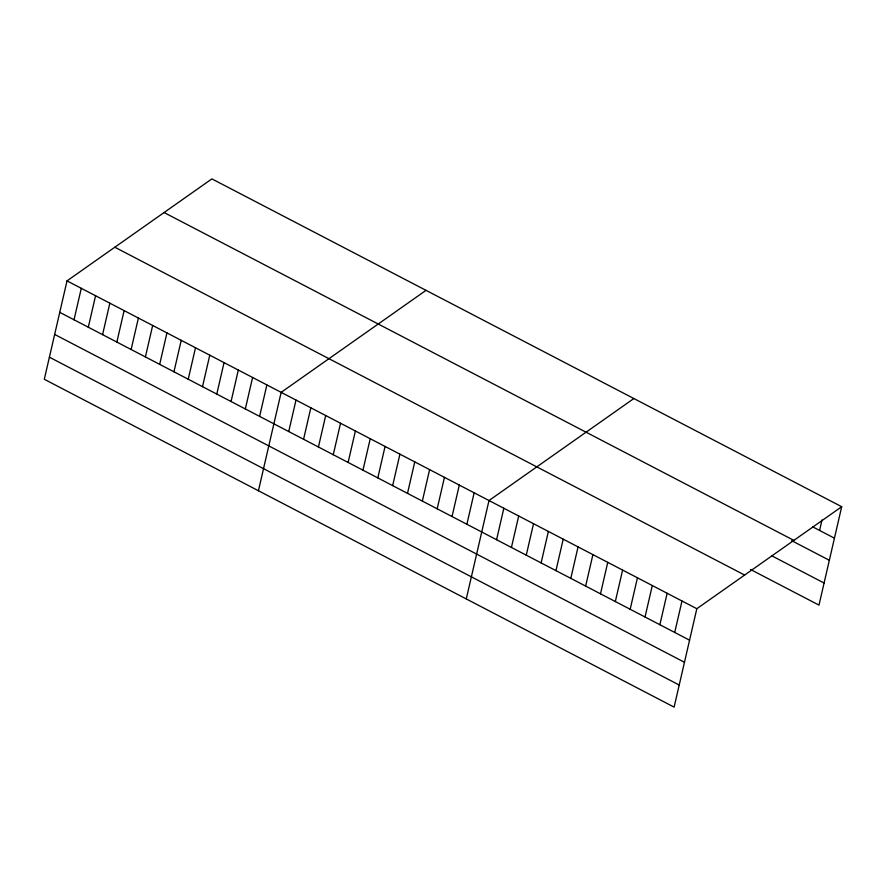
<?xml version="1.0" encoding="UTF-8"?>
<svg xmlns="http://www.w3.org/2000/svg" width="886" height="886" viewBox="0 0 886 886"><rect width="100%" height="100%" fill="white"/><g stroke="black" fill="none" stroke-linecap="round" stroke-linejoin="round"><path stroke-width="1.33" d="M67.015 280.884L44.3 379.286L674.113 707.117L696.828 608.715L841.7 506.714L211.887 178.883L67.015 280.884L696.828 608.715M74.025 319.78L81.29 288.315M88.301 327.211L95.566 295.747M102.577 334.642L109.842 303.178M116.852 342.074L124.118 310.609M131.128 349.505L138.393 318.041M145.404 356.936L152.669 325.472M159.679 364.367L166.945 332.903M173.955 371.799L181.22 340.335M188.231 379.23L195.496 347.766M202.506 386.661L209.772 355.197M216.782 394.093L224.047 362.629M231.058 401.524L238.323 370.06M245.333 408.955L252.599 377.491M259.609 416.387L266.874 384.923M258.435 490.744L281.15 392.354L426.022 290.353M288.736 431.537L296.002 400.073M303.577 439.268L310.842 407.804M318.428 446.998L325.694 415.534M333.269 454.717L340.534 423.253M348.12 462.448L355.386 430.984M362.961 470.178L370.226 438.714M377.813 477.908L385.067 446.444M392.653 485.628L399.918 454.164M407.505 493.358L414.759 461.894M422.345 501.088L429.61 469.624M437.186 508.819L444.451 477.355M452.037 516.538L459.302 485.074M466.878 524.268L474.143 492.804M466.28 598.925L488.994 500.535L633.867 398.534M496.57 539.729L503.835 508.265M511.421 547.448L518.687 515.984M526.262 555.179L533.527 523.715M541.113 562.909L548.379 531.445M555.954 570.639L563.219 539.175M570.805 578.359L578.06 546.895M585.646 586.089L592.911 554.625M600.498 593.819L607.752 562.355M615.338 601.55L622.603 570.086M630.179 609.269L637.444 577.805M645.03 616.999L652.295 585.535M659.871 624.73L667.136 593.266M674.722 632.46L681.987 600.996M819.594 530.459L822.009 519.971M841.7 506.714L818.985 605.116L750.464 569.454M812.739 526.893L834.435 538.179M164.076 212.54L793.889 540.382M791.652 540.659L829.34 560.273M771.551 555.688L824.08 583.032M114.826 247.227L744.639 575.058M59.75 312.348L689.563 640.179M54.655 334.432L684.468 662.274M49.395 357.191L679.208 685.033"/></g></svg>
